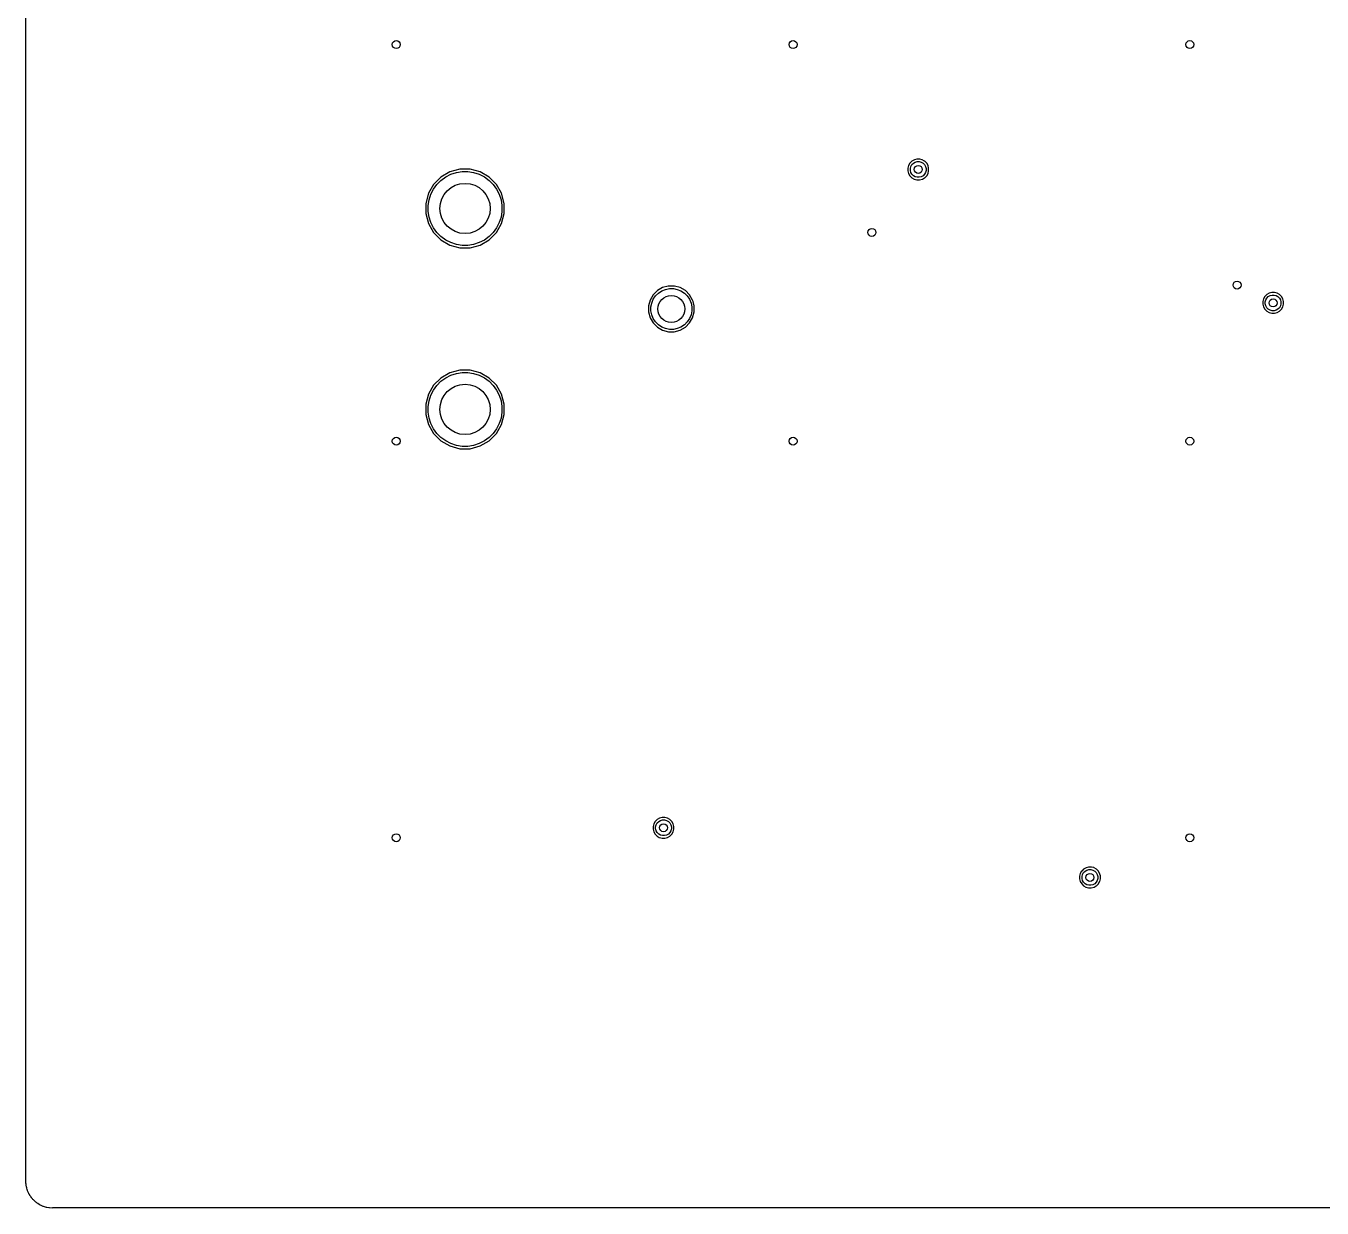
# Model space of a CAD drawing. Header units: inches. Extents: x 3.92 to 7.78, y -6.06 to -2.2.
# Drawn here: x 3.917 to 5.846, y -6.063 to -4.303 of the extents above; entities that cross this region are included whole.
import ezdxf

# ---------------------------------------------------------------- set-up
doc = ezdxf.new("R2010")
doc.units = ezdxf.units.IN
doc.header["$MEASUREMENT"] = 0
doc.layers.add('In2.Cu', color=33, linetype='CONTINUOUS', true_color=0xce7d2c)

msp = doc.modelspace()

# ---------------------------------------------------------------- linework, layer by layer
at = {"layer": 'In2.Cu', "linetype": 'CONTINUOUS'}
for p, q in [((3.9173, -4.4168), (3.9173, -4.2854)), ((3.9173, -4.5148), (3.9173, -4.4168)), ((5.231, -4.5107), (5.2299, -4.5148)), ((5.233, -4.5073), (5.231, -4.5107)), ((5.2332, -4.507), (5.233, -4.5073)), ((5.2359, -4.5043), (5.2332, -4.507)), ((5.2337, -4.5152), (5.2345, -4.5122)), ((5.2345, -4.5122), (5.2361, -4.5095)), ((5.236, -4.5043), (5.2359, -4.5043)), ((5.2396, -4.5022), (5.236, -4.5043)), ((5.2361, -4.5095), (5.2383, -4.5074)), ((5.2383, -4.5074), (5.2409, -4.5058)), ((5.2433, -4.5013), (5.2396, -4.5022)), ((5.2409, -4.5058), (5.2439, -4.505)), ((5.2476, -4.5013), (5.2433, -4.5013)), ((5.2439, -4.505), (5.247, -4.505)), ((5.247, -4.505), (5.25, -4.5058)), ((5.2513, -4.5022), (5.2476, -4.5013)), ((5.25, -4.5058), (5.2526, -4.5074)), ((5.2549, -4.5043), (5.2513, -4.5022)), ((5.2513, -4.5022), (5.2513, -4.5022)), ((5.2526, -4.5074), (5.2548, -4.5095)), ((5.2548, -4.5095), (5.2564, -4.5122)), ((5.255, -4.5043), (5.2549, -4.5043)), ((5.2577, -4.507), (5.255, -4.5043)), ((5.2564, -4.5122), (5.2572, -4.5152)), ((5.258, -4.5073), (5.2577, -4.507)), ((5.26, -4.5108), (5.258, -4.5073)), ((5.2609, -4.5147), (5.26, -4.5108)), ((3.9173, -4.5672), (3.9173, -4.5148)), ((4.535, -4.5281), (4.5241, -4.5389)), ((4.529, -4.539), (4.5351, -4.5329)), ((4.5483, -4.5204), (4.535, -4.5281)), ((4.5351, -4.5329), (4.5421, -4.5278)), ((4.5421, -4.5278), (4.5498, -4.5239)), ((4.5633, -4.5164), (4.5483, -4.5204)), ((4.5498, -4.5239), (4.558, -4.5212)), ((4.558, -4.5212), (4.5665, -4.5199)), ((4.5785, -4.5164), (4.5633, -4.5164)), ((4.5665, -4.5199), (4.5752, -4.5199)), ((4.5752, -4.5199), (4.5837, -4.5212)), ((4.5935, -4.5204), (4.5785, -4.5164)), ((4.5837, -4.5212), (4.592, -4.5239)), ((4.592, -4.5239), (4.5997, -4.5278)), ((4.6068, -4.5281), (4.5935, -4.5204)), ((4.5935, -4.5204), (4.5935, -4.5204)), ((4.5997, -4.5278), (4.6067, -4.5329)), ((4.6067, -4.5329), (4.6128, -4.539)), ((4.6176, -4.5389), (4.6068, -4.5281)), ((5.2299, -4.5148), (5.2299, -4.5187)), ((5.2299, -4.5187), (5.231, -4.5228)), ((5.231, -4.5228), (5.233, -4.5261)), ((5.233, -4.5261), (5.2332, -4.5265)), ((5.2332, -4.5265), (5.2359, -4.5292)), ((5.2337, -4.5183), (5.2337, -4.5152)), ((5.2345, -4.5213), (5.2337, -4.5183)), ((5.2361, -4.5239), (5.2345, -4.5213)), ((5.2359, -4.5292), (5.236, -4.5293)), ((5.236, -4.5293), (5.2394, -4.5311)), ((5.2383, -4.5261), (5.2361, -4.5239)), ((5.2409, -4.5276), (5.2383, -4.5261)), ((5.2394, -4.5311), (5.2435, -4.5322)), ((5.2439, -4.5284), (5.2409, -4.5276)), ((5.2435, -4.5322), (5.2474, -4.5322)), ((5.247, -4.5284), (5.2439, -4.5284)), ((5.25, -4.5276), (5.247, -4.5284)), ((5.2474, -4.5322), (5.2515, -4.5311)), ((5.2526, -4.5261), (5.25, -4.5276)), ((5.2515, -4.5311), (5.2549, -4.5293)), ((5.2548, -4.5239), (5.2526, -4.5261)), ((5.2564, -4.5213), (5.2548, -4.5239)), ((5.2549, -4.5293), (5.255, -4.5292)), ((5.255, -4.5292), (5.2577, -4.5265)), ((5.2572, -4.5183), (5.2564, -4.5213)), ((5.2572, -4.5152), (5.2572, -4.5183)), ((5.2577, -4.5265), (5.258, -4.5261)), ((5.258, -4.5261), (5.26, -4.5226)), ((5.26, -4.5226), (5.2609, -4.5188)), ((5.2609, -4.5188), (5.2609, -4.5147)), ((4.5165, -4.5522), (4.5124, -4.5672)), ((4.5241, -4.5389), (4.5165, -4.5522)), ((4.5199, -4.5537), (4.5239, -4.546)), ((4.5239, -4.546), (4.529, -4.539)), ((4.6128, -4.539), (4.6179, -4.546)), ((4.6253, -4.5522), (4.6176, -4.5389)), ((4.6179, -4.546), (4.6218, -4.5537)), ((4.6293, -4.5672), (4.6253, -4.5522)), ((3.9173, -4.6867), (3.9173, -4.5672)), ((4.5124, -4.5672), (4.5124, -4.5824)), ((4.5159, -4.5705), (4.5173, -4.5619)), ((4.5159, -4.5791), (4.5159, -4.5705)), ((4.5173, -4.5619), (4.5199, -4.5537)), ((4.6218, -4.5537), (4.6245, -4.5619)), ((4.6245, -4.5619), (4.6258, -4.5705)), ((4.6258, -4.5705), (4.6258, -4.5791)), ((4.6293, -4.5824), (4.6293, -4.5672)), ((4.5124, -4.5824), (4.5165, -4.5974)), ((4.5173, -4.5877), (4.5159, -4.5791)), ((4.5199, -4.5959), (4.5173, -4.5877)), ((4.6245, -4.5877), (4.6218, -4.5959)), ((4.6258, -4.5791), (4.6245, -4.5877)), ((4.6253, -4.5974), (4.6293, -4.5824)), ((4.5165, -4.5974), (4.5241, -4.6107)), ((4.5239, -4.6036), (4.5199, -4.5959)), ((4.529, -4.6106), (4.5239, -4.6036)), ((4.5351, -4.6167), (4.529, -4.6106)), ((4.6128, -4.6106), (4.6067, -4.6167)), ((4.6179, -4.6036), (4.6128, -4.6106)), ((4.6176, -4.6107), (4.6253, -4.5974)), ((4.6218, -4.5959), (4.6179, -4.6036)), ((4.5241, -4.6107), (4.535, -4.6215)), ((4.535, -4.6215), (4.5482, -4.6292)), ((4.5421, -4.6218), (4.5351, -4.6167)), ((4.5498, -4.6257), (4.5421, -4.6218)), ((4.5482, -4.6292), (4.5632, -4.6333)), ((4.558, -4.6284), (4.5498, -4.6257)), ((4.5665, -4.6297), (4.558, -4.6284)), ((4.5752, -4.6297), (4.5665, -4.6297)), ((4.5837, -4.6284), (4.5752, -4.6297)), ((4.5785, -4.6333), (4.5935, -4.6292)), ((4.592, -4.6257), (4.5837, -4.6284)), ((4.5997, -4.6218), (4.592, -4.6257)), ((4.5935, -4.6292), (4.6068, -4.6215)), ((4.5935, -4.6292), (4.5935, -4.6292)), ((4.6067, -4.6167), (4.5997, -4.6218)), ((4.6068, -4.6215), (4.6176, -4.6107)), ((4.5632, -4.6333), (4.5785, -4.6333)), ((3.9173, -4.72), (3.9173, -4.6867)), ((4.8507, -4.7035), (4.8463, -4.7111)), ((4.8571, -4.6971), (4.8507, -4.7035)), ((4.851, -4.71), (4.8544, -4.7051)), ((4.8544, -4.7051), (4.8586, -4.7008)), ((4.8648, -4.6927), (4.8571, -4.6971)), ((4.8586, -4.7008), (4.8636, -4.6975)), ((4.8636, -4.6975), (4.8691, -4.6952)), ((4.8734, -4.6904), (4.8648, -4.6927)), ((4.8691, -4.6952), (4.875, -4.694)), ((4.8825, -4.6904), (4.8734, -4.6904)), ((4.875, -4.694), (4.8809, -4.694)), ((4.8809, -4.694), (4.8868, -4.6952)), ((4.8911, -4.6927), (4.8825, -4.6904)), ((4.8868, -4.6952), (4.8923, -4.6975)), ((4.8988, -4.6971), (4.8911, -4.6927)), ((4.8923, -4.6975), (4.8973, -4.7008)), ((4.8973, -4.7008), (4.9015, -4.7051)), ((4.9052, -4.7035), (4.8988, -4.6971)), ((4.9015, -4.7051), (4.9049, -4.71)), ((4.9096, -4.7112), (4.9052, -4.7035)), ((5.7612, -4.7059), (5.7592, -4.7094)), ((5.7641, -4.703), (5.7612, -4.7059)), ((5.7676, -4.701), (5.7641, -4.703)), ((5.7643, -4.7082), (5.7664, -4.7061)), ((5.7664, -4.7061), (5.7691, -4.7045)), ((5.7717, -4.6999), (5.7676, -4.701)), ((5.7691, -4.7045), (5.7721, -4.7037)), ((5.7756, -4.6999), (5.7717, -4.6999)), ((5.7721, -4.7037), (5.7752, -4.7037)), ((5.7752, -4.7037), (5.7781, -4.7045)), ((5.7797, -4.701), (5.7756, -4.6999)), ((5.7781, -4.7045), (5.7808, -4.7061)), ((5.7831, -4.703), (5.7797, -4.701)), ((5.7808, -4.7061), (5.783, -4.7082)), ((5.7861, -4.7059), (5.7831, -4.703)), ((5.7881, -4.7095), (5.7861, -4.7059)), ((3.9173, -4.8065), (3.9173, -4.72)), ((4.8463, -4.7112), (4.8439, -4.72)), ((4.8439, -4.72), (4.8439, -4.7289)), ((4.8463, -4.7111), (4.8463, -4.7112)), ((4.8476, -4.7214), (4.8488, -4.7156)), ((4.8476, -4.7274), (4.8476, -4.7214)), ((4.8488, -4.7156), (4.851, -4.71)), ((4.9049, -4.71), (4.9072, -4.7156)), ((4.9072, -4.7156), (4.9083, -4.7214)), ((4.9083, -4.7214), (4.9083, -4.7274)), ((4.9103, -4.7135), (4.9096, -4.7112)), ((4.912, -4.7199), (4.9103, -4.7135)), ((4.912, -4.7289), (4.912, -4.7199)), ((5.7592, -4.7094), (5.7581, -4.7135)), ((5.7581, -4.7135), (5.7581, -4.7174)), ((5.7581, -4.7174), (5.7592, -4.7215)), ((5.7592, -4.7215), (5.7612, -4.7249)), ((5.7612, -4.7249), (5.7641, -4.7279)), ((5.7619, -4.7139), (5.7627, -4.7109)), ((5.7619, -4.717), (5.7619, -4.7139)), ((5.7627, -4.7199), (5.7619, -4.717)), ((5.7627, -4.7109), (5.7643, -4.7082)), ((5.7643, -4.7226), (5.7627, -4.7199)), ((5.7664, -4.7248), (5.7643, -4.7226)), ((5.7691, -4.7263), (5.7664, -4.7248)), ((5.7721, -4.7271), (5.7691, -4.7263)), ((5.7781, -4.7263), (5.7752, -4.7271)), ((5.7808, -4.7248), (5.7781, -4.7263)), ((5.783, -4.7226), (5.7808, -4.7248)), ((5.783, -4.7082), (5.7845, -4.7109)), ((5.7845, -4.7199), (5.783, -4.7226)), ((5.7831, -4.7279), (5.7861, -4.7249)), ((5.7845, -4.7109), (5.7853, -4.7139)), ((5.7853, -4.717), (5.7845, -4.7199)), ((5.7853, -4.7139), (5.7853, -4.717)), ((5.7861, -4.7249), (5.7881, -4.7213)), ((5.7891, -4.7133), (5.7881, -4.7095)), ((5.7881, -4.7213), (5.7891, -4.7175)), ((5.7891, -4.7175), (5.7891, -4.7133)), ((4.8439, -4.7289), (4.8463, -4.7376)), ((4.8463, -4.7376), (4.8463, -4.7377)), ((4.8463, -4.7377), (4.8507, -4.7453)), ((4.8488, -4.7333), (4.8476, -4.7274)), ((4.851, -4.7388), (4.8488, -4.7333)), ((4.8507, -4.7453), (4.8571, -4.7517)), ((4.8544, -4.7438), (4.851, -4.7388)), ((4.8586, -4.748), (4.8544, -4.7438)), ((4.9015, -4.7438), (4.8973, -4.748)), ((4.8988, -4.7517), (4.9052, -4.7453)), ((4.9049, -4.7388), (4.9015, -4.7438)), ((4.9072, -4.7333), (4.9049, -4.7388)), ((4.9052, -4.7453), (4.9066, -4.7428)), ((4.9066, -4.7428), (4.9096, -4.7376)), ((4.9083, -4.7274), (4.9072, -4.7333)), ((4.9096, -4.7376), (4.912, -4.7289)), ((5.7641, -4.7279), (5.7676, -4.7298)), ((5.7676, -4.7298), (5.7717, -4.7309)), ((5.7717, -4.7309), (5.7755, -4.7309)), ((5.7752, -4.7271), (5.7721, -4.7271)), ((5.7755, -4.7309), (5.7797, -4.7298)), ((5.7796, -4.7298), (5.7831, -4.7279)), ((5.7797, -4.7298), (5.7796, -4.7298)), ((4.8571, -4.7517), (4.8646, -4.7561)), ((4.8636, -4.7513), (4.8586, -4.748)), ((4.8691, -4.7536), (4.8636, -4.7513)), ((4.8646, -4.7561), (4.8648, -4.7561)), ((4.8648, -4.7561), (4.8736, -4.7585)), ((4.875, -4.7548), (4.8691, -4.7536)), ((4.8736, -4.7585), (4.8823, -4.7585)), ((4.8809, -4.7548), (4.875, -4.7548)), ((4.8868, -4.7536), (4.8809, -4.7548)), ((4.8823, -4.7585), (4.8911, -4.7561)), ((4.8923, -4.7513), (4.8868, -4.7536)), ((4.8911, -4.7561), (4.8913, -4.7561)), ((4.8913, -4.7561), (4.8988, -4.7517)), ((4.8973, -4.748), (4.8923, -4.7513)), ((3.9173, -4.8664), (3.9173, -4.8065)), ((4.5483, -4.8196), (4.535, -4.8273)), ((4.5633, -4.8156), (4.5483, -4.8196)), ((4.5498, -4.8231), (4.558, -4.8204)), ((4.558, -4.8204), (4.5665, -4.8191)), ((4.5785, -4.8156), (4.5633, -4.8156)), ((4.5665, -4.8191), (4.5752, -4.8191)), ((4.5752, -4.8191), (4.5837, -4.8204)), ((4.5935, -4.8196), (4.5785, -4.8156)), ((4.5837, -4.8204), (4.592, -4.8231)), ((4.6068, -4.8273), (4.5935, -4.8196)), ((4.5935, -4.8196), (4.5935, -4.8196)), ((4.5241, -4.8381), (4.5165, -4.8514)), ((4.5239, -4.8452), (4.529, -4.8382)), ((4.535, -4.8273), (4.5241, -4.8381)), ((4.529, -4.8382), (4.5351, -4.8321)), ((4.5351, -4.8321), (4.5421, -4.827)), ((4.5421, -4.827), (4.5498, -4.8231)), ((4.592, -4.8231), (4.5997, -4.827)), ((4.5997, -4.827), (4.6067, -4.8321)), ((4.6067, -4.8321), (4.6128, -4.8382)), ((4.6176, -4.8381), (4.6068, -4.8273)), ((4.6128, -4.8382), (4.6179, -4.8452)), ((4.6253, -4.8514), (4.6176, -4.8381)), ((4.5165, -4.8514), (4.5124, -4.8664)), ((4.5159, -4.8697), (4.5173, -4.8611)), ((4.5173, -4.8611), (4.5199, -4.8529)), ((4.5199, -4.8529), (4.5239, -4.8452)), ((4.6179, -4.8452), (4.6218, -4.8529)), ((4.6218, -4.8529), (4.6245, -4.8611)), ((4.6245, -4.8611), (4.6258, -4.8697)), ((4.6293, -4.8664), (4.6253, -4.8514)), ((3.9173, -5.1661), (3.9173, -4.8664)), ((4.5124, -4.8664), (4.5124, -4.8817)), ((4.5159, -4.8783), (4.5159, -4.8697)), ((4.5173, -4.8869), (4.5159, -4.8783)), ((4.6258, -4.8783), (4.6245, -4.8869)), ((4.6258, -4.8697), (4.6258, -4.8783)), ((4.6293, -4.8683), (4.6293, -4.8664)), ((4.6293, -4.8816), (4.6293, -4.8683)), ((4.5124, -4.8817), (4.5165, -4.8967)), ((4.5165, -4.8967), (4.5241, -4.9099)), ((4.5199, -4.8951), (4.5173, -4.8869)), ((4.5239, -4.9028), (4.5199, -4.8951)), ((4.6176, -4.9099), (4.6253, -4.8966)), ((4.6218, -4.8951), (4.6179, -4.9028)), ((4.6245, -4.8869), (4.6218, -4.8951)), ((4.6253, -4.8966), (4.6293, -4.8816)), ((4.529, -4.9098), (4.5239, -4.9028)), ((4.5241, -4.9099), (4.535, -4.9207)), ((4.5351, -4.9159), (4.529, -4.9098)), ((4.5421, -4.921), (4.5351, -4.9159)), ((4.6067, -4.9159), (4.5997, -4.921)), ((4.6128, -4.9098), (4.6067, -4.9159)), ((4.6068, -4.9207), (4.6176, -4.9099)), ((4.6179, -4.9028), (4.6128, -4.9098)), ((4.535, -4.9207), (4.5482, -4.9284)), ((4.5498, -4.9249), (4.5421, -4.921)), ((4.5482, -4.9284), (4.5632, -4.9325)), ((4.558, -4.9276), (4.5498, -4.9249)), ((4.5665, -4.929), (4.558, -4.9276)), ((4.5632, -4.9325), (4.5785, -4.9325)), ((4.5752, -4.929), (4.5665, -4.929)), ((4.5837, -4.9276), (4.5752, -4.929)), ((4.5785, -4.9325), (4.5935, -4.9284)), ((4.592, -4.9249), (4.5837, -4.9276)), ((4.5997, -4.921), (4.592, -4.9249)), ((4.5935, -4.9284), (4.6068, -4.9207)), ((4.5935, -4.9284), (4.5935, -4.9284)), ((3.9173, -5.3256), (3.9173, -5.1661)), ((3.9173, -5.4795), (3.9173, -5.3256)), ((3.9173, -5.495), (3.9173, -5.4795)), ((3.9173, -5.5689), (3.9173, -5.495)), ((4.8519, -5.4909), (4.8507, -5.495)), ((4.8507, -5.495), (4.8507, -5.4989)), ((4.8538, -5.4875), (4.8519, -5.4908)), ((4.8519, -5.4908), (4.8519, -5.4909)), ((4.8567, -5.4846), (4.8538, -5.4874)), ((4.8538, -5.4874), (4.8538, -5.4875)), ((4.8546, -5.4954), (4.8554, -5.4924)), ((4.8546, -5.4985), (4.8546, -5.4954)), ((4.8554, -5.4924), (4.8569, -5.4897)), ((4.8568, -5.4845), (4.8567, -5.4846)), ((4.8603, -5.4825), (4.8568, -5.4845)), ((4.8569, -5.4897), (4.8591, -5.4876)), ((4.8591, -5.4876), (4.8617, -5.486)), ((4.8643, -5.4814), (4.8603, -5.4825)), ((4.8617, -5.486), (4.8647, -5.4852)), ((4.8682, -5.4814), (4.8643, -5.4814)), ((4.8647, -5.4852), (4.8678, -5.4852)), ((4.8678, -5.4852), (4.8708, -5.486)), ((4.8724, -5.4825), (4.8682, -5.4814)), ((4.8708, -5.486), (4.8735, -5.4876)), ((4.8757, -5.4845), (4.8723, -5.4825)), ((4.8723, -5.4825), (4.8724, -5.4825)), ((4.8735, -5.4876), (4.8756, -5.4897)), ((4.8756, -5.4897), (4.8772, -5.4924)), ((4.8787, -5.4874), (4.8757, -5.4845)), ((4.8772, -5.4924), (4.878, -5.4954)), ((4.878, -5.4954), (4.878, -5.4985)), ((4.8807, -5.4909), (4.8787, -5.4874)), ((4.8818, -5.495), (4.8807, -5.4909)), ((4.8818, -5.4989), (4.8818, -5.495)), ((4.8507, -5.4989), (4.8519, -5.5031)), ((4.8519, -5.5031), (4.8519, -5.5032)), ((4.8519, -5.5032), (4.8537, -5.5063)), ((4.8537, -5.5063), (4.8569, -5.5094)), ((4.8554, -5.5014), (4.8546, -5.4985)), ((4.8569, -5.5041), (4.8554, -5.5014)), ((4.8591, -5.5063), (4.8569, -5.5041)), ((4.8569, -5.5094), (4.86, -5.5113)), ((4.8617, -5.5078), (4.8591, -5.5063)), ((4.86, -5.5113), (4.8602, -5.5113)), ((4.8602, -5.5113), (4.8644, -5.5124)), ((4.8647, -5.5086), (4.8617, -5.5078)), ((4.8644, -5.5124), (4.8681, -5.5124)), ((4.8678, -5.5086), (4.8647, -5.5086)), ((4.8708, -5.5078), (4.8678, -5.5086)), ((4.8681, -5.5124), (4.8723, -5.5113)), ((4.8735, -5.5063), (4.8708, -5.5078)), ((4.8723, -5.5113), (4.8724, -5.5113)), ((4.8724, -5.5113), (4.8757, -5.5094)), ((4.8756, -5.5041), (4.8735, -5.5063)), ((4.8772, -5.5014), (4.8756, -5.5041)), ((4.8757, -5.5094), (4.8758, -5.5094)), ((4.8758, -5.5094), (4.8786, -5.5065)), ((4.878, -5.4985), (4.8772, -5.5014)), ((4.8786, -5.5065), (4.8787, -5.5064)), ((4.8787, -5.5064), (4.8807, -5.503)), ((4.8807, -5.5029), (4.8818, -5.4989)), ((4.8807, -5.503), (4.8807, -5.5029)), ((5.4988, -5.5554), (5.4951, -5.5564)), ((5.5032, -5.5554), (5.4988, -5.5554)), ((5.5068, -5.5563), (5.5032, -5.5554)), ((3.9173, -5.8059), (3.9173, -5.5689)), ((5.4865, -5.5649), (5.4855, -5.5689)), ((5.4855, -5.5689), (5.4855, -5.5729)), ((5.4855, -5.5729), (5.4865, -5.5769)), ((5.4886, -5.5615), (5.4865, -5.5649)), ((5.4887, -5.5613), (5.4886, -5.5615)), ((5.4914, -5.5586), (5.4887, -5.5613)), ((5.4893, -5.5693), (5.4901, -5.5664)), ((5.4893, -5.5724), (5.4893, -5.5693)), ((5.4901, -5.5754), (5.4893, -5.5724)), ((5.4901, -5.5664), (5.4916, -5.5637)), ((5.4951, -5.5564), (5.4914, -5.5586)), ((5.4916, -5.5637), (5.4938, -5.5615)), ((5.4938, -5.5615), (5.4965, -5.56)), ((5.4965, -5.56), (5.4995, -5.5592)), ((5.4995, -5.5592), (5.5025, -5.5592)), ((5.5025, -5.5592), (5.5055, -5.56)), ((5.5055, -5.56), (5.5082, -5.5615)), ((5.507, -5.5564), (5.5068, -5.5563)), ((5.5106, -5.5586), (5.507, -5.5564)), ((5.5082, -5.5615), (5.5104, -5.5637)), ((5.5104, -5.5637), (5.5119, -5.5664)), ((5.5135, -5.5614), (5.5106, -5.5586)), ((5.5119, -5.5664), (5.5127, -5.5693)), ((5.5127, -5.5724), (5.5119, -5.5754)), ((5.5127, -5.5693), (5.5127, -5.5724)), ((5.5154, -5.5648), (5.5135, -5.5614)), ((5.5155, -5.565), (5.5154, -5.5648)), ((5.5157, -5.5658), (5.5155, -5.565)), ((5.5155, -5.5768), (5.5165, -5.573)), ((5.5165, -5.5687), (5.5157, -5.5658)), ((5.5165, -5.573), (5.5165, -5.5687)), ((5.4865, -5.5769), (5.4887, -5.5805)), ((5.4887, -5.5805), (5.4915, -5.5834)), ((5.4916, -5.5781), (5.4901, -5.5754)), ((5.4915, -5.5834), (5.4916, -5.5834)), ((5.4938, -5.5803), (5.4916, -5.5781)), ((5.4916, -5.5834), (5.4948, -5.5853)), ((5.4965, -5.5818), (5.4938, -5.5803)), ((5.4948, -5.5853), (5.495, -5.5854)), ((5.495, -5.5854), (5.499, -5.5864)), ((5.4995, -5.5826), (5.4965, -5.5818)), ((5.499, -5.5864), (5.503, -5.5864)), ((5.5025, -5.5826), (5.4995, -5.5826)), ((5.5055, -5.5818), (5.5025, -5.5826)), ((5.503, -5.5864), (5.5071, -5.5853)), ((5.5082, -5.5803), (5.5055, -5.5818)), ((5.507, -5.5853), (5.5104, -5.5834)), ((5.5071, -5.5853), (5.507, -5.5853)), ((5.5104, -5.5781), (5.5082, -5.5803)), ((5.5119, -5.5754), (5.5104, -5.5781)), ((5.5104, -5.5834), (5.5105, -5.5833)), ((5.5105, -5.5833), (5.5135, -5.5804)), ((5.5135, -5.5804), (5.5154, -5.577)), ((5.5154, -5.577), (5.5155, -5.5768)), ((3.9173, -6.023), (3.9173, -5.8059)), ((3.9174, -6.0254), (3.9173, -6.023)), ((3.9174, -6.0255), (3.9174, -6.0254)), ((3.9174, -6.0262), (3.9174, -6.0255)), ((3.9174, -6.0263), (3.9174, -6.0262)), ((3.9176, -6.0277), (3.9174, -6.0263)), ((3.9176, -6.0278), (3.9176, -6.0277)), ((3.9177, -6.0289), (3.9176, -6.0278)), ((3.9177, -6.0291), (3.9177, -6.0289)), ((3.9181, -6.0315), (3.9177, -6.0291)), ((3.9185, -6.0331), (3.9181, -6.0315)), ((3.9181, -6.0315), (3.9181, -6.0315)), ((3.9185, -6.0333), (3.9185, -6.0331)), ((3.9191, -6.0355), (3.9185, -6.0333)), ((3.9192, -6.0356), (3.9191, -6.0355)), ((3.9196, -6.037), (3.9192, -6.0356)), ((3.9197, -6.0372), (3.9196, -6.037)), ((3.9198, -6.0375), (3.9197, -6.0372)), ((3.9198, -6.0377), (3.9198, -6.0375)), ((3.9217, -6.0416), (3.9198, -6.0377)), ((3.9218, -6.0419), (3.9217, -6.0416)), ((3.9225, -6.0431), (3.9218, -6.0419)), ((3.9237, -6.0452), (3.9225, -6.0431)), ((3.9239, -6.0453), (3.9237, -6.0452)), ((3.9244, -6.0461), (3.9239, -6.0453)), ((3.9249, -6.0469), (3.9244, -6.0461)), ((3.9252, -6.0473), (3.9249, -6.0469)), ((3.9256, -6.0478), (3.9252, -6.0473)), ((3.9259, -6.0481), (3.9256, -6.0478)), ((3.9259, -6.0482), (3.9259, -6.0481)), ((3.9269, -6.0494), (3.9259, -6.0482)), ((3.927, -6.0495), (3.9269, -6.0494)), ((3.9277, -6.0503), (3.927, -6.0495)), ((3.9278, -6.0505), (3.9277, -6.0503)), ((3.9285, -6.0511), (3.9278, -6.0505)), ((3.93, -6.0526), (3.9285, -6.0511)), ((3.9285, -6.0511), (3.9285, -6.0511)), ((3.9301, -6.0526), (3.93, -6.0526)), ((3.9307, -6.0533), (3.9301, -6.0526)), ((3.9309, -6.0534), (3.9307, -6.0533)), ((3.9319, -6.0543), (3.9309, -6.0534)), ((3.932, -6.0543), (3.9319, -6.0543)), ((3.9329, -6.055), (3.932, -6.0543)), ((3.9335, -6.0554), (3.9329, -6.055)), ((3.9337, -6.0556), (3.9335, -6.0554)), ((3.9341, -6.0558), (3.9337, -6.0556)), ((3.9341, -6.0559), (3.9341, -6.0558)), ((3.935, -6.0565), (3.9341, -6.0559)), ((3.9351, -6.0565), (3.935, -6.0565)), ((3.937, -6.0577), (3.9351, -6.0565)), ((3.9371, -6.0578), (3.937, -6.0577)), ((3.9387, -6.0587), (3.9371, -6.0578)), ((3.9389, -6.0587), (3.9387, -6.0587)), ((3.9398, -6.0592), (3.9389, -6.0587)), ((3.9399, -6.0592), (3.9398, -6.0592)), ((3.9431, -6.0606), (3.9399, -6.0592)), ((3.9434, -6.0607), (3.9431, -6.0606)), ((3.9478, -6.0621), (3.9434, -6.0607)), ((3.948, -6.062), (3.9478, -6.0621)), ((3.9485, -6.0621), (3.948, -6.062)), ((3.9486, -6.0621), (3.9485, -6.0621)), ((3.9512, -6.0626), (3.9486, -6.0621)), ((3.9513, -6.0626), (3.9512, -6.0626)), ((3.9514, -6.0627), (3.9513, -6.0626)), ((3.9526, -6.0628), (3.9514, -6.0627)), ((3.9568, -6.0632), (3.9526, -6.0628)), ((3.957, -6.063), (3.9568, -6.0632)), ((7.7359, -6.063), (3.957, -6.063))]:
    msp.add_line(p, q, dxfattribs=at)
at = {"layer": 'In2.Cu'}
for centre, radius in [((4.4685, -4.3307), 0.00591), ((4.4685, -4.3307), 0.00591), ((5.0591, -4.3307), 0.00591), ((5.0591, -4.3307), 0.00591), ((5.6496, -4.3307), 0.00591), ((5.6496, -4.3307), 0.00591), ((5.2455, -4.5167), 0.00591), ((5.2455, -4.5167), 0.00591), ((4.5709, -4.5748), 0.0374), ((4.5709, -4.5748), 0.0374), ((5.1764, -4.6104), 0.00591), ((5.1764, -4.6104), 0.00591), ((5.72, -4.6889), 0.00591), ((5.72, -4.6889), 0.00591), ((4.878, -4.7244), 0.0201), ((4.878, -4.7244), 0.0201), ((5.7736, -4.7154), 0.00591), ((5.7736, -4.7154), 0.00591), ((4.5709, -4.874), 0.0374), ((4.5709, -4.874), 0.0374), ((4.4685, -4.9213), 0.00591), ((4.4685, -4.9213), 0.00591), ((5.0591, -4.9213), 0.00591), ((5.0591, -4.9213), 0.00591), ((5.6496, -4.9213), 0.00591), ((5.6496, -4.9213), 0.00591), ((4.8663, -5.4969), 0.00591), ((4.8663, -5.4969), 0.00591), ((4.4685, -5.5118), 0.00591), ((4.4685, -5.5118), 0.00591), ((5.6496, -5.5118), 0.00591), ((5.6496, -5.5118), 0.00591), ((5.501, -5.5709), 0.00591), ((5.501, -5.5709), 0.00591)]:
    msp.add_circle(centre, radius, dxfattribs=at)

doc.saveas('drawing.dxf')
